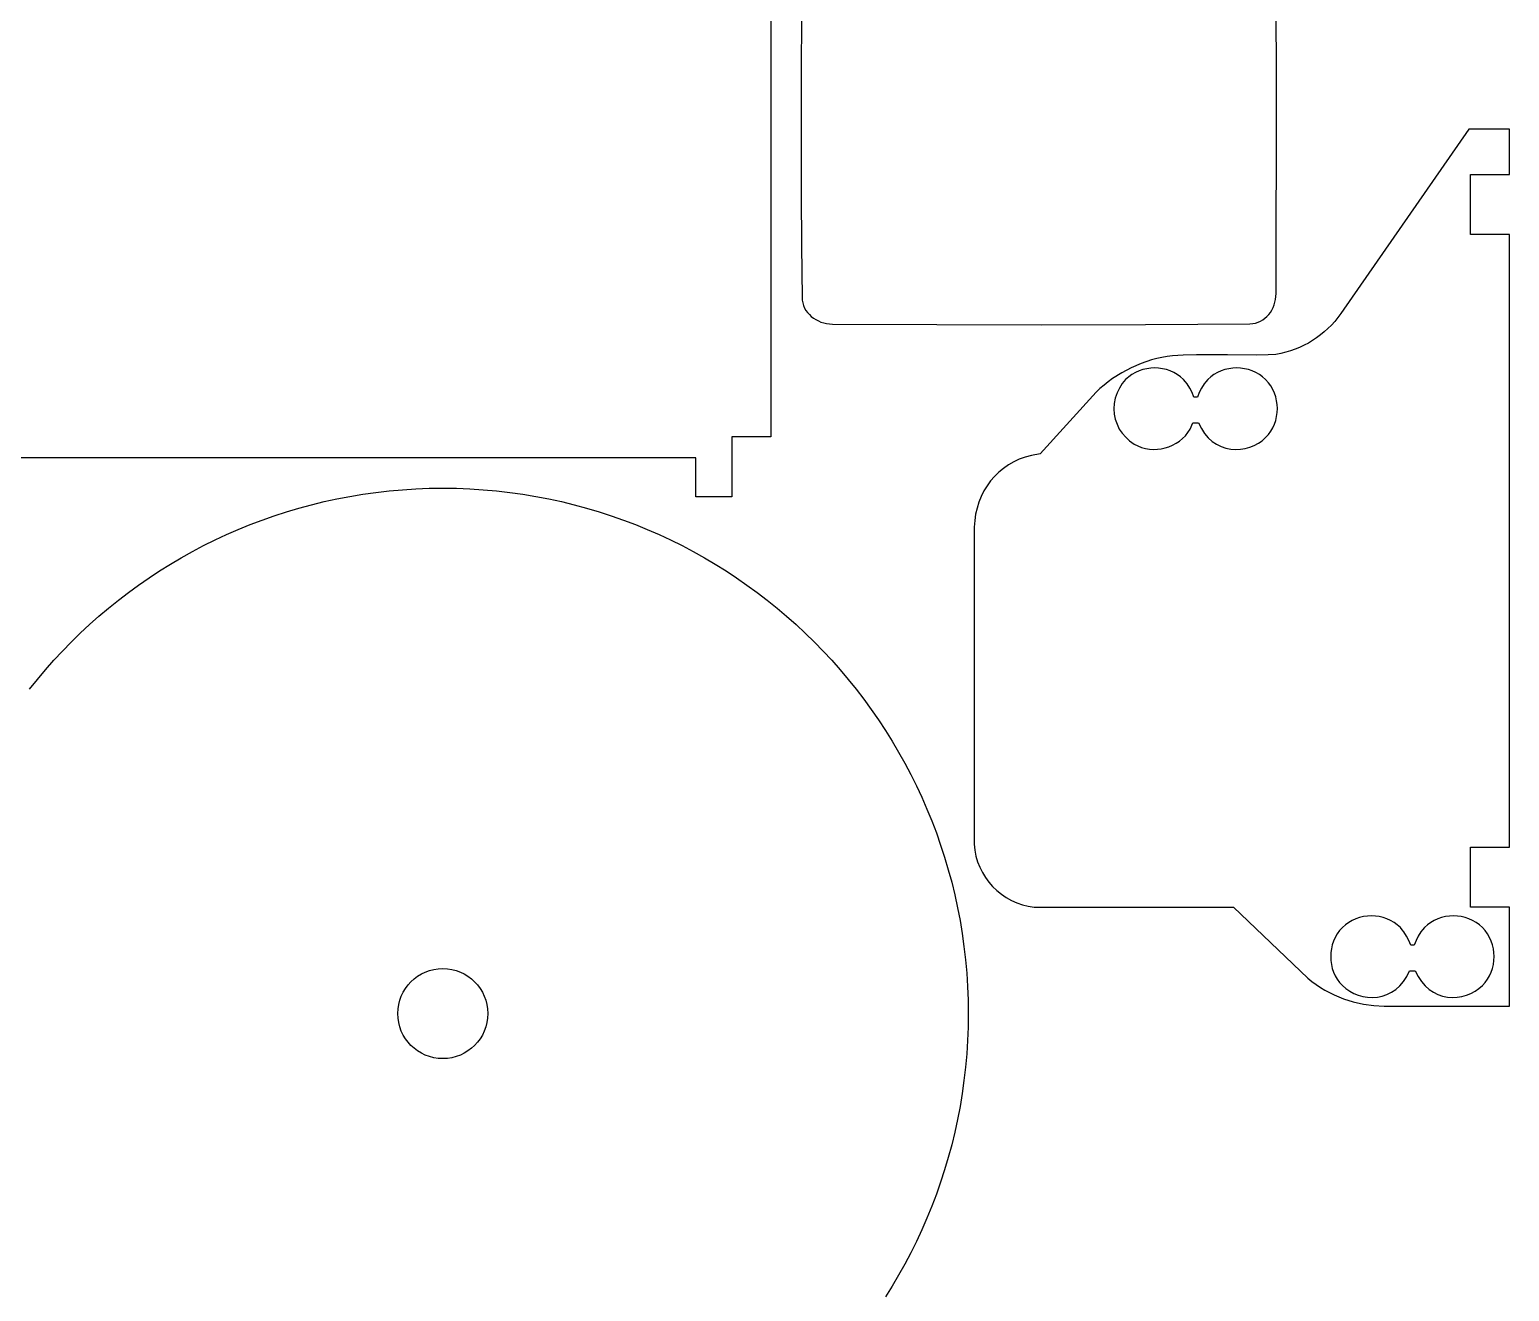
# Model space of a CAD drawing. Extents: x 443 to 1024, y 36 to 674.
# Drawn here: x 633.7 to 732.3, y 368.7 to 452.8 of the extents above; entities that cross this region are included whole.
import ezdxf

# ---------------------------------------------------------------- set-up
doc = ezdxf.new("R2010")
doc.units = 0
doc.layers.get('0').update_dxf_attribs({"linetype": 'CONTINUOUS'})

msp = doc.modelspace()

# ---------------------------------------------------------------- linework, layer by layer
at = {"color": 4}
for p, q in [((683.072952, 466.429436), (683.072952, 425.632536)), ((685.12255, 462.456363), (685.075838, 448.691613)), ((716.739025, 448.967001), (716.7288, 455.858484)), ((685.075838, 448.691613), (685.082571, 441.809323)), ((716.72025, 435.184063), (716.739025, 448.967001)), ((729.567935, 446.141226), (721.042535, 433.857326)), ((732.262135, 446.139926), (729.567935, 446.141226)), ((732.262135, 443.105426), (732.262135, 446.139926)), ((729.662335, 439.105826), (729.662335, 443.105426)), ((729.662335, 443.105426), (732.262135, 443.105426)), ((685.082571, 441.809323), (685.104119, 438.368322)), ((732.262135, 439.105826), (729.662335, 439.105826)), ((732.262135, 398.308926), (732.262135, 439.105826)), ((685.104119, 438.368322), (685.14185, 434.927463)), ((685.14185, 434.927463), (685.155195, 434.738922)), ((685.155195, 434.738922), (685.189214, 434.557495)), ((716.645985, 434.606044), (716.686477, 434.793952)), ((716.686477, 434.793952), (716.711434, 434.98702)), ((716.711434, 434.98702), (716.72025, 435.184063)), ((685.189214, 434.557495), (685.242702, 434.383875)), ((685.242702, 434.383875), (685.314455, 434.218751)), ((685.314455, 434.218751), (685.403267, 434.062814)), ((685.403267, 434.062814), (685.507934, 433.916756)), ((685.507934, 433.916756), (685.627251, 433.781267)), ((685.627251, 433.781267), (685.760013, 433.657038)), ((716.110663, 433.653137), (716.231663, 433.785263)), ((716.231663, 433.785263), (716.340758, 433.929643)), ((716.340758, 433.929643), (716.437343, 434.085093)), ((716.437343, 434.085093), (716.520812, 434.250432)), ((716.520812, 434.250432), (716.590561, 434.424476)), ((716.590561, 434.424476), (716.645985, 434.606044)), ((721.042535, 433.857326), (720.623693, 433.331482)), ((685.760013, 433.657038), (685.905015, 433.54476)), ((685.905015, 433.54476), (686.061052, 433.445124)), ((686.061052, 433.445124), (686.22692, 433.358819)), ((686.22692, 433.358819), (686.401414, 433.286538)), ((686.401414, 433.286538), (686.583329, 433.228971)), ((686.583329, 433.228971), (686.77146, 433.186809)), ((686.77146, 433.186809), (686.964602, 433.160743)), ((686.964602, 433.160743), (687.16155, 433.151463)), ((687.16155, 433.151463), (701.07165, 433.102188)), ((701.07165, 433.102188), (708.026616, 433.11026)), ((708.026616, 433.11026), (711.503955, 433.13249)), ((711.503955, 433.13249), (714.98115, 433.170663)), ((714.98115, 433.170663), (715.168542, 433.18391)), ((715.168542, 433.18391), (715.348265, 433.217687)), ((715.348265, 433.217687), (715.519714, 433.270811)), ((715.519714, 433.270811), (715.682283, 433.342101)), ((715.682283, 433.342101), (715.835368, 433.430373)), ((715.835368, 433.430373), (715.978363, 433.534446)), ((715.978363, 433.534446), (716.110663, 433.653137)), ((720.167174, 432.853715), (719.925129, 432.633616)), ((720.400075, 433.086438), (720.167174, 432.853715)), ((720.623693, 433.331482), (720.400075, 433.086438)), ((718.868246, 431.88551), (718.582536, 431.733069)), ((719.145498, 432.052088), (718.868246, 431.88551)), ((719.414153, 432.2325), (719.145498, 432.052088)), ((719.674076, 432.426443), (719.414153, 432.2325)), ((719.925129, 432.633616), (719.674076, 432.426443)), ((708.76464, 430.852314), (708.418321, 430.759176)), ((709.113361, 430.930529), (708.76464, 430.852314)), ((709.463716, 430.993456), (709.113361, 430.930529)), ((709.814935, 431.040726), (709.463716, 430.993456)), ((710.520095, 431.088622), (709.814935, 431.040726)), ((711.412987, 431.107152), (710.520095, 431.088622)), ((713.475223, 431.094013), (711.412987, 431.107152)), ((715.428165, 431.077105), (713.475223, 431.094013)), ((716.184439, 431.090925), (715.428165, 431.077105)), ((716.698335, 431.132226), (716.184439, 431.090925)), ((717.031913, 431.193496), (716.698335, 431.132226)), ((717.357857, 431.270718), (717.031913, 431.193496)), ((717.676028, 431.363588), (717.357857, 431.270718)), ((717.98629, 431.471805), (717.676028, 431.363588)), ((718.288505, 431.595066), (717.98629, 431.471805)), ((718.582536, 431.733069), (718.288505, 431.595066)), ((706.433981, 429.907558), (705.826655, 429.520963)), ((707.072473, 430.244751), (706.433981, 429.907558)), ((707.735972, 430.529603), (707.072473, 430.244751)), ((708.418321, 430.759176), (707.735972, 430.529603)), ((704.987574, 428.854873), (704.730135, 428.611326)), ((705.256654, 429.087906), (704.987574, 428.854873)), ((705.536604, 429.310059), (705.256654, 429.087906)), ((705.826655, 429.520963), (705.536604, 429.310059)), ((704.730135, 428.611326), (701.007935, 424.494526)), ((683.072952, 425.632536), (680.473152, 425.632536)), ((680.473152, 425.632536), (680.473152, 424.232836)), ((678.073552, 424.232636), (614.078352, 424.232636)), ((678.073552, 421.632836), (678.073552, 424.232636)), ((680.473152, 424.232836), (680.473152, 424.188536)), ((680.473152, 424.188536), (680.473152, 424.097636)), ((680.473152, 424.097636), (680.473152, 424.005736)), ((680.473152, 424.005736), (680.473152, 423.913136)), ((680.473152, 423.913136), (680.473152, 423.819936)), ((699.24158, 423.970254), (698.889018, 423.768346)), ((699.614475, 424.143449), (699.24158, 423.970254)), ((700.006696, 424.286488), (699.614475, 424.143449)), ((700.417235, 424.397926), (700.006696, 424.286488)), ((701.007935, 424.494526), (700.417235, 424.397926)), ((680.473152, 423.819936), (680.473152, 423.726436)), ((680.473152, 423.726436), (680.473152, 423.632636)), ((680.473152, 423.632636), (680.473152, 423.538936)), ((680.473152, 423.538936), (680.473152, 423.445436)), ((680.473152, 423.445436), (680.473152, 423.352236)), ((680.473152, 423.352236), (680.473152, 423.259636)), ((680.473152, 423.259636), (680.473152, 423.167736)), ((680.473152, 423.167736), (680.473152, 423.076836)), ((680.473152, 423.076836), (680.473152, 422.986936)), ((680.473152, 422.986936), (680.473152, 422.898336)), ((680.473152, 422.898336), (680.473152, 422.811236)), ((697.963404, 423.004784), (697.702248, 422.702463)), ((698.248922, 423.284167), (697.963404, 423.004784)), ((698.557796, 423.539169), (698.248922, 423.284167)), ((698.889018, 423.768346), (698.557796, 423.539169)), ((655.880667, 421.816981), (656.75312, 421.939056)), ((656.75312, 421.939056), (657.63231, 422.039552)), ((657.63231, 422.039552), (658.517963, 422.118194)), ((658.517963, 422.118194), (659.409803, 422.174707)), ((659.409803, 422.174707), (660.307555, 422.208817)), ((660.307555, 422.208817), (661.210945, 422.220247)), ((661.210945, 422.220247), (662.114335, 422.208817)), ((662.114335, 422.208817), (663.012087, 422.174707)), ((663.012087, 422.174707), (663.903927, 422.118194)), ((663.903927, 422.118194), (664.78958, 422.039552)), ((664.78958, 422.039552), (665.66877, 421.939056)), ((665.66877, 421.939056), (666.541223, 421.816981)), ((680.473152, 422.811236), (680.473152, 422.725736)), ((680.473152, 422.725736), (680.473152, 422.642136)), ((680.473152, 422.642136), (680.473152, 422.560536)), ((680.473152, 422.560536), (680.473152, 422.481036)), ((680.473152, 422.481036), (680.473152, 422.404036)), ((680.473152, 422.404036), (680.473152, 422.329536)), ((680.473152, 422.329536), (680.473152, 422.257836)), ((680.473152, 422.257836), (680.473152, 422.188936)), ((680.473152, 422.188936), (680.473152, 422.123236)), ((680.473152, 422.123236), (680.473152, 422.060836)), ((680.473152, 422.060836), (680.473152, 422.001936)), ((680.473152, 422.001936), (680.473152, 421.946636)), ((680.473152, 421.946636), (680.473152, 421.895236)), ((697.257052, 422.034786), (697.075028, 421.672317)), ((697.466461, 422.378649), (697.257052, 422.034786)), ((697.702248, 422.702463), (697.466461, 422.378649)), ((651.629076, 420.89254), (652.463722, 421.118388)), ((652.463722, 421.118388), (653.306478, 421.324031)), ((653.306478, 421.324031), (654.157071, 421.509194)), ((654.157071, 421.509194), (655.015226, 421.673602)), ((655.015226, 421.673602), (655.880667, 421.816981)), ((666.541223, 421.816981), (667.406665, 421.673602)), ((667.406665, 421.673602), (668.264819, 421.509194)), ((668.264819, 421.509194), (669.115412, 421.324031)), ((669.115412, 421.324031), (669.958168, 421.118388)), ((669.958168, 421.118388), (670.792814, 420.89254)), ((678.077152, 421.632836), (678.073552, 421.632836)), ((678.087852, 421.632836), (678.077152, 421.632836)), ((678.105452, 421.632836), (678.087852, 421.632836)), ((678.129652, 421.632836), (678.105452, 421.632836)), ((678.160352, 421.632836), (678.129652, 421.632836)), ((678.197152, 421.632836), (678.160352, 421.632836)), ((678.239852, 421.632836), (678.197152, 421.632836)), ((678.288352, 421.632836), (678.239852, 421.632836)), ((678.342352, 421.632836), (678.288352, 421.632836)), ((678.401552, 421.632836), (678.342352, 421.632836)), ((678.465852, 421.632836), (678.401552, 421.632836)), ((678.534952, 421.632836), (678.465852, 421.632836)), ((678.608552, 421.632836), (678.534952, 421.632836)), ((678.686552, 421.632836), (678.608552, 421.632836)), ((678.768752, 421.632836), (678.686552, 421.632836)), ((678.854752, 421.632836), (678.768752, 421.632836)), ((678.944452, 421.632836), (678.854752, 421.632836)), ((679.037552, 421.632836), (678.944452, 421.632836)), ((679.133852, 421.632836), (679.037552, 421.632836)), ((679.233152, 421.632836), (679.133852, 421.632836)), ((679.335152, 421.632836), (679.233152, 421.632836)), ((679.439752, 421.632836), (679.335152, 421.632836)), ((679.546552, 421.632836), (679.439752, 421.632836)), ((679.655452, 421.632836), (679.546552, 421.632836)), ((679.766152, 421.632836), (679.655452, 421.632836)), ((679.878552, 421.632836), (679.766152, 421.632836)), ((679.992252, 421.632836), (679.878552, 421.632836)), ((680.107052, 421.632836), (679.992252, 421.632836)), ((680.222852, 421.632836), (680.107052, 421.632836)), ((680.339252, 421.632836), (680.222852, 421.632836)), ((680.456252, 421.632836), (680.339252, 421.632836)), ((680.473152, 421.632836), (680.456252, 421.632836)), ((680.473152, 421.895236), (680.473152, 421.847836)), ((680.473152, 421.847836), (680.473152, 421.804736)), ((680.473152, 421.804736), (680.473152, 421.765936)), ((680.473152, 421.765936), (680.473152, 421.731736)), ((680.473152, 421.731736), (680.473152, 421.702236)), ((680.473152, 421.702236), (680.473152, 421.677736)), ((680.473152, 421.677736), (680.473152, 421.658336)), ((680.473152, 421.658336), (680.473152, 421.644336)), ((680.473152, 421.644336), (680.473152, 421.635736)), ((680.473152, 421.635736), (680.473152, 421.632836)), ((696.921396, 421.292686), (696.797163, 420.897338)), ((697.075028, 421.672317), (696.921396, 421.292686)), ((648.377106, 419.792598), (649.176557, 420.096517)), ((649.176557, 420.096517), (649.98522, 420.38133)), ((649.98522, 420.38133), (650.802817, 420.646762)), ((650.802817, 420.646762), (651.629076, 420.89254)), ((670.792814, 420.89254), (671.619073, 420.646762)), ((671.619073, 420.646762), (672.436671, 420.38133)), ((672.436671, 420.38133), (673.245333, 420.096517)), ((673.245333, 420.096517), (674.044784, 419.792598)), ((696.640925, 420.065264), (696.610935, 419.631426)), ((696.703337, 420.487716), (696.640925, 420.065264)), ((696.797163, 420.897338), (696.703337, 420.487716)), ((646.036765, 418.768958), (646.806935, 419.128544)), ((646.806935, 419.128544), (647.58714, 419.469849)), ((647.58714, 419.469849), (648.377106, 419.792598)), ((674.044784, 419.792598), (674.83475, 419.469849)), ((674.83475, 419.469849), (675.614955, 419.128544)), ((675.614955, 419.128544), (676.385125, 418.768958)), ((696.610935, 419.631426), (696.610935, 398.509426)), ((643.789215, 417.583265), (644.52763, 417.996044)), ((644.52763, 417.996044), (645.276905, 418.391367)), ((645.276905, 418.391367), (646.036765, 418.768958)), ((676.385125, 418.768958), (677.144985, 418.391367)), ((677.144985, 418.391367), (677.89426, 417.996044)), ((677.89426, 417.996044), (678.632675, 417.583265)), ((642.346064, 416.706437), (643.061935, 417.153304)), ((643.061935, 417.153304), (643.789215, 417.583265)), ((678.632675, 417.583265), (679.359955, 417.153304)), ((679.359955, 417.153304), (680.075826, 416.706437)), ((640.949651, 415.763082), (641.641878, 416.242938)), ((641.641878, 416.242938), (642.346064, 416.706437)), ((680.075826, 416.706437), (680.780012, 416.242938)), ((680.780012, 416.242938), (681.47224, 415.763082)), ((639.602173, 414.755399), (640.269658, 415.267144)), ((640.269658, 415.267144), (640.949651, 415.763082)), ((681.47224, 415.763082), (682.152233, 415.267144)), ((682.152233, 415.267144), (682.819717, 414.755399)), ((638.305832, 413.685586), (638.947473, 414.228121)), ((638.947473, 414.228121), (639.602173, 414.755399)), ((682.819717, 414.755399), (683.474417, 414.228121)), ((683.474417, 414.228121), (684.116058, 413.685586)), ((637.062824, 412.555843), (637.677524, 413.128069)), ((637.677524, 413.128069), (638.305832, 413.685586)), ((684.116058, 413.685586), (684.744366, 413.128069)), ((684.744366, 413.128069), (685.359066, 412.555843)), ((636.462008, 411.969185), (637.062824, 412.555843)), ((685.359066, 412.555843), (685.959883, 411.969185)), ((635.303124, 410.753669), (635.875349, 411.368368)), ((635.875349, 411.368368), (636.462008, 411.969185)), ((685.959883, 411.969185), (686.546541, 411.368368)), ((686.546541, 411.368368), (687.118766, 410.753669)), ((634.203071, 409.483719), (634.745606, 410.125361)), ((634.745606, 410.125361), (635.303124, 410.753669)), ((687.118766, 410.753669), (687.676284, 410.125361)), ((687.676284, 410.125361), (688.218819, 409.483719)), ((633.675794, 408.829019), (634.203071, 409.483719)), ((688.218819, 409.483719), (688.746096, 408.829019)), ((688.746096, 408.829019), (689.257842, 408.161535)), ((689.257842, 408.161535), (689.75378, 407.481542)), ((689.75378, 407.481542), (690.233635, 406.789315)), ((690.233635, 406.789315), (690.697134, 406.085128)), ((690.697134, 406.085128), (691.144002, 405.369258)), ((691.144002, 405.369258), (691.573962, 404.641977)), ((691.573962, 404.641977), (691.986742, 403.903562)), ((691.986742, 403.903562), (692.382064, 403.154287)), ((692.382064, 403.154287), (692.759656, 402.394427)), ((692.759656, 402.394427), (693.119242, 401.624257)), ((693.119242, 401.624257), (693.460547, 400.844052)), ((693.460547, 400.844052), (693.783296, 400.054086)), ((693.783296, 400.054086), (694.087214, 399.254635)), ((694.087214, 399.254635), (694.372027, 398.445973)), ((694.372027, 398.445973), (694.63746, 397.628375)), ((696.610935, 398.509426), (696.651871, 398.104024)), ((729.662335, 394.314226), (729.662335, 398.308926)), ((729.662335, 398.308926), (732.262135, 398.308926)), ((694.63746, 397.628375), (694.883238, 396.802116)), ((696.651871, 398.104024), (696.728193, 397.710151)), ((696.728193, 397.710151), (696.838291, 397.329427)), ((696.838291, 397.329427), (696.980555, 396.963474)), ((694.883238, 396.802116), (695.109085, 395.967471)), ((696.980555, 396.963474), (697.153376, 396.613912)), ((697.153376, 396.613912), (697.355142, 396.282363)), ((697.355142, 396.282363), (697.584244, 395.970448)), ((695.109085, 395.967471), (695.314728, 395.124714)), ((697.584244, 395.970448), (697.839073, 395.679788)), ((697.839073, 395.679788), (698.118017, 395.412004)), ((698.118017, 395.412004), (698.419467, 395.168718)), ((695.314728, 395.124714), (695.499891, 394.274121)), ((698.419467, 395.168718), (698.741814, 394.951549)), ((698.741814, 394.951549), (699.083446, 394.762121)), ((699.083446, 394.762121), (699.442754, 394.602053)), ((699.442754, 394.602053), (699.818129, 394.472967)), ((699.818129, 394.472967), (700.207959, 394.376484)), ((700.207959, 394.376484), (700.610635, 394.314226)), ((700.610635, 394.314226), (713.881935, 394.314226)), ((713.881935, 394.314226), (718.829135, 389.587126)), ((732.262135, 394.314226), (729.662335, 394.314226)), ((732.262135, 387.714726), (732.262135, 394.314226)), ((695.499891, 394.274121), (695.6643, 393.415967)), ((695.6643, 393.415967), (695.807679, 392.550526)), ((695.807679, 392.550526), (695.929754, 391.678072)), ((695.929754, 391.678072), (696.03025, 390.798882)), ((696.03025, 390.798882), (696.108892, 389.91323)), ((696.108892, 389.91323), (696.165405, 389.02139)), ((718.829135, 389.587126), (719.106405, 389.362183)), ((696.165405, 389.02139), (696.199514, 388.123637)), ((719.106405, 389.362183), (719.389965, 389.152624)), ((719.389965, 389.152624), (719.67965, 388.958236)), ((719.67965, 388.958236), (719.975293, 388.778807)), ((719.975293, 388.778807), (720.276728, 388.614122)), ((720.276728, 388.614122), (720.583789, 388.463968)), ((720.583789, 388.463968), (720.896309, 388.328132)), ((696.199514, 388.123637), (696.210945, 387.220247)), ((720.896309, 388.328132), (721.214123, 388.206401)), ((721.214123, 388.206401), (721.864964, 388.004399)), ((721.864964, 388.004399), (722.534983, 387.856257)), ((722.534983, 387.856257), (723.22285, 387.760268)), ((723.22285, 387.760268), (723.927235, 387.714726)), ((723.927235, 387.714726), (732.262135, 387.714726)), ((696.210945, 387.220247), (696.199514, 386.316857)), ((696.199514, 386.316857), (696.165405, 385.419105)), ((696.108892, 384.527265), (696.03025, 383.641613)), ((696.165405, 385.419105), (696.108892, 384.527265)), ((696.03025, 383.641613), (695.929754, 382.762422)), ((695.929754, 382.762422), (695.807679, 381.889969)), ((695.807679, 381.889969), (695.6643, 381.024528)), ((695.6643, 381.024528), (695.499891, 380.166373)), ((695.499891, 380.166373), (695.314728, 379.31578)), ((695.314728, 379.31578), (695.109085, 378.473024)), ((694.883238, 377.638379), (694.63746, 376.81212)), ((695.109085, 378.473024), (694.883238, 377.638379)), ((694.63746, 376.81212), (694.372027, 375.994522)), ((694.372027, 375.994522), (694.087214, 375.18586)), ((694.087214, 375.18586), (693.783296, 374.386408)), ((693.783296, 374.386408), (693.460547, 373.596443)), ((693.119242, 372.816237), (692.759656, 372.046067)), ((693.460547, 373.596443), (693.119242, 372.816237)), ((692.759656, 372.046067), (692.382064, 371.286207)), ((692.382064, 371.286207), (691.986742, 370.536933)), ((691.573962, 369.798518), (691.144002, 369.071237)), ((691.986742, 370.536933), (691.573962, 369.798518)), ((691.144002, 369.071237), (690.697134, 368.355366))]:
    msp.add_line(p, q, dxfattribs=at)
at = {"color": 7}
for p, q in [((707.351531, 429.922924), (707.119957, 429.789119)), ((707.594085, 430.032401), (707.351531, 429.922924)), ((707.845424, 430.117549), (707.594085, 430.032401)), ((708.103351, 430.178369), (707.845424, 430.117549)), ((708.36567, 430.214861), (708.103351, 430.178369)), ((708.630185, 430.227026), (708.36567, 430.214861)), ((708.8947, 430.214861), (708.630185, 430.227026)), ((709.157019, 430.178369), (708.8947, 430.214861)), ((709.414946, 430.117549), (709.157019, 430.178369)), ((709.666285, 430.032401), (709.414946, 430.117549)), ((709.908839, 429.922924), (709.666285, 430.032401)), ((710.140413, 429.789119), (709.908839, 429.922924)), ((712.815002, 429.92285), (712.583432, 429.789062)), ((713.057557, 430.032316), (712.815002, 429.92285)), ((713.3089, 430.11746), (713.057557, 430.032316)), ((713.566833, 430.178281), (713.3089, 430.11746)), ((713.829161, 430.214778), (713.566833, 430.178281)), ((714.093685, 430.226951), (713.829161, 430.214778)), ((714.35821, 430.214797), (714.093685, 430.226951)), ((714.620537, 430.178317), (714.35821, 430.214797)), ((714.878471, 430.117509), (714.620537, 430.178317)), ((715.129813, 430.032372), (714.878471, 430.117509)), ((715.372368, 429.922907), (715.129813, 430.032372)), ((715.603938, 429.789111), (715.372368, 429.922907)), ((706.278733, 428.886127), (706.124583, 428.561897)), ((706.470719, 429.184166), (706.278733, 428.886127)), ((706.698535, 429.448526), (706.470719, 429.184166)), ((706.90156, 429.630986), (706.698535, 429.448526)), ((707.119957, 429.789119), (706.90156, 429.630986)), ((710.35881, 429.630986), (710.140413, 429.789119)), ((710.561835, 429.448526), (710.35881, 429.630986)), ((710.687957, 429.311413), (710.561835, 429.448526)), ((710.797276, 429.170966), (710.687957, 429.311413)), ((710.976185, 428.880901), (710.797276, 429.170966)), ((711.119919, 428.579997), (710.976185, 428.880901)), ((711.747685, 428.880901), (711.603951, 428.579997)), ((711.926594, 429.170966), (711.747685, 428.880901)), ((712.035914, 429.311413), (711.926594, 429.170966)), ((712.162035, 429.448526), (712.035914, 429.311413)), ((712.365044, 429.630954), (712.162035, 429.448526)), ((712.583432, 429.789062), (712.365044, 429.630954)), ((715.822326, 429.630984), (715.603938, 429.789111)), ((716.025335, 429.448526), (715.822326, 429.630984)), ((716.207795, 429.245488), (716.025335, 429.448526)), ((716.365925, 429.027087), (716.207795, 429.245488)), ((716.499725, 428.795518), (716.365925, 429.027087)), ((705.937808, 427.864812), (705.909193, 427.50693)), ((706.010273, 428.218963), (705.937808, 427.864812)), ((706.124583, 428.561897), (706.010273, 428.218963)), ((711.249835, 428.269926), (711.119919, 428.579997)), ((711.474035, 428.269926), (711.249835, 428.269926)), ((711.603951, 428.579997), (711.474035, 428.269926)), ((716.609196, 428.552976), (716.499725, 428.795518)), ((716.694338, 428.301653), (716.609196, 428.552976)), ((716.755152, 428.043745), (716.694338, 428.301653)), ((716.791639, 427.781446), (716.755152, 428.043745)), ((705.909193, 427.50693), (705.926434, 427.152806)), ((705.926434, 427.152806), (705.991535, 426.809926)), ((716.694314, 426.732227), (716.755135, 426.990147)), ((716.755135, 426.990147), (716.791629, 427.252453)), ((716.791629, 427.252453), (716.803798, 427.516951)), ((716.803798, 427.516951), (716.791639, 427.781446)), ((705.991535, 426.809926), (706.264435, 426.151026)), ((706.264435, 426.151026), (706.477173, 425.874571)), ((706.477173, 425.874571), (706.700485, 425.610088)), ((710.677022, 425.713044), (710.84705, 425.922279)), ((710.84705, 425.922279), (710.995935, 426.151026)), ((710.995935, 426.151026), (711.169535, 426.570026)), ((711.169535, 426.570026), (711.554435, 426.570026)), ((711.554435, 426.570026), (711.741069, 426.186157)), ((711.741069, 426.186157), (711.958939, 425.852909)), ((716.207779, 425.788299), (716.3659, 426.006729)), ((716.3659, 426.006729), (716.499696, 426.238324)), ((716.499696, 426.238324), (716.609168, 426.480888)), ((716.609168, 426.480888), (716.694314, 426.732227)), ((706.700485, 425.610088), (706.955748, 425.366099)), ((706.955748, 425.366099), (707.10204, 425.254453)), ((707.10204, 425.254453), (707.264335, 425.151126)), ((707.264335, 425.151126), (707.507667, 425.027448)), ((707.507667, 425.027448), (707.759549, 424.93125)), ((707.759549, 424.93125), (708.017861, 424.86196)), ((709.072979, 424.842516), (709.331623, 424.899238)), ((709.331623, 424.899238), (709.583969, 424.979455)), ((709.583969, 424.979455), (709.827899, 425.082597)), ((709.827899, 425.082597), (710.061289, 425.208096)), ((710.061289, 425.208096), (710.282021, 425.355383)), ((710.282021, 425.355383), (710.487972, 425.523889)), ((710.487972, 425.523889), (710.677022, 425.713044)), ((711.958939, 425.852909), (712.204003, 425.568643)), ((712.204003, 425.568643), (712.472219, 425.331721)), ((712.472219, 425.331721), (712.759545, 425.140505)), ((712.759545, 425.140505), (713.061939, 424.993357)), ((713.061939, 424.993357), (713.375358, 424.888639)), ((713.375358, 424.888639), (713.69576, 424.824713)), ((714.658448, 424.861303), (714.966363, 424.944161)), ((714.966363, 424.944161), (715.261052, 425.059621)), ((715.261052, 425.059621), (715.538471, 425.206044)), ((715.538471, 425.206044), (715.79458, 425.381792)), ((715.79458, 425.381792), (716.025335, 425.585226)), ((716.025335, 425.585226), (716.207779, 425.788299)), ((708.017861, 424.86196), (708.28048, 424.819011)), ((708.28048, 424.819011), (708.545287, 424.801834)), ((708.545287, 424.801834), (708.810161, 424.809859)), ((708.810161, 424.809859), (709.072979, 424.842516)), ((713.69576, 424.824713), (714.019104, 424.79994)), ((714.019104, 424.79994), (714.341347, 424.812683)), ((714.341347, 424.812683), (714.658448, 424.861303)), ((721.788231, 393.420424), (721.556657, 393.286619)), ((722.030785, 393.529901), (721.788231, 393.420424)), ((722.282124, 393.615049), (722.030785, 393.529901)), ((722.540051, 393.675869), (722.282124, 393.615049)), ((722.80237, 393.712361), (722.540051, 393.675869)), ((723.066885, 393.724526), (722.80237, 393.712361)), ((723.3314, 393.712361), (723.066885, 393.724526)), ((723.593719, 393.675869), (723.3314, 393.712361)), ((723.851646, 393.615049), (723.593719, 393.675869)), ((724.102985, 393.529901), (723.851646, 393.615049)), ((724.345539, 393.420424), (724.102985, 393.529901)), ((724.577113, 393.286619), (724.345539, 393.420424)), ((727.251822, 393.420424), (727.020253, 393.286619)), ((727.494369, 393.529901), (727.251822, 393.420424)), ((727.745701, 393.615049), (727.494369, 393.529901)), ((728.003619, 393.675869), (727.745701, 393.615049)), ((728.265929, 393.712361), (728.003619, 393.675869)), ((728.530435, 393.724526), (728.265929, 393.712361)), ((728.794941, 393.712361), (728.530435, 393.724526)), ((729.057251, 393.675869), (728.794941, 393.712361)), ((729.31517, 393.615049), (729.057251, 393.675869)), ((729.566501, 393.529901), (729.31517, 393.615049)), ((729.809049, 393.420424), (729.566501, 393.529901)), ((730.040617, 393.286619), (729.809049, 393.420424)), ((720.794674, 392.524636), (720.660882, 392.293076)), ((720.952792, 392.743019), (720.794674, 392.524636)), ((721.135235, 392.946026), (720.952792, 392.743019)), ((721.33826, 393.128486), (721.135235, 392.946026)), ((721.556657, 393.286619), (721.33826, 393.128486)), ((724.79551, 393.128486), (724.577113, 393.286619)), ((724.998535, 392.946026), (724.79551, 393.128486)), ((725.124739, 392.80884), (724.998535, 392.946026)), ((725.234088, 392.668382), (725.124739, 392.80884)), ((725.41296, 392.378401), (725.234088, 392.668382)), ((725.556619, 392.077582), (725.41296, 392.378401)), ((726.18441, 392.378401), (726.040751, 392.077582)), ((726.363282, 392.668382), (726.18441, 392.378401)), ((726.472632, 392.80884), (726.363282, 392.668382)), ((726.598835, 392.946026), (726.472632, 392.80884)), ((726.801859, 393.128486), (726.598835, 392.946026)), ((727.020253, 393.286619), (726.801859, 393.128486)), ((730.259012, 393.128486), (730.040617, 393.286619)), ((730.462035, 392.946026), (730.259012, 393.128486)), ((730.644496, 392.743003), (730.462035, 392.946026)), ((730.802629, 392.524612), (730.644496, 392.743003)), ((730.936433, 392.293047), (730.802629, 392.524612)), ((720.405462, 391.54128), (720.368973, 391.278965)), ((720.466276, 391.799201), (720.405462, 391.54128)), ((720.551416, 392.050532), (720.466276, 391.799201)), ((720.660882, 392.293076), (720.551416, 392.050532)), ((725.686535, 391.767426), (725.556619, 392.077582)), ((725.910835, 391.767426), (725.686535, 391.767426)), ((726.040751, 392.077582), (725.910835, 391.767426)), ((731.04591, 392.050504), (730.936433, 392.293047)), ((731.131058, 391.799177), (731.04591, 392.050504)), ((731.191879, 391.541263), (731.131058, 391.799177)), ((731.228371, 391.278955), (731.191879, 391.541263)), ((720.368973, 391.278965), (720.35681, 391.014451)), ((720.35681, 391.014451), (720.368973, 390.749934)), ((720.368973, 390.749934), (720.405462, 390.487611)), ((720.405462, 390.487611), (720.466276, 390.229679)), ((731.131058, 390.229703), (731.191879, 390.487629)), ((731.191879, 390.487629), (731.228371, 390.749943)), ((731.240535, 391.014451), (731.228371, 391.278955)), ((731.228371, 390.749943), (731.240535, 391.014451)), ((659.089608, 389.341585), (659.302647, 389.535208)), ((659.302647, 389.535208), (659.533596, 389.707907)), ((659.533596, 389.707907), (659.780947, 389.858173)), ((659.780947, 389.858173), (660.04319, 389.984499)), ((660.04319, 389.984499), (660.31882, 390.085377)), ((660.31882, 390.085377), (660.606327, 390.1593)), ((660.606327, 390.1593), (660.904205, 390.204759)), ((660.904205, 390.204759), (661.210945, 390.220247)), ((661.210945, 390.220247), (661.517685, 390.204759)), ((661.517685, 390.204759), (661.815563, 390.1593)), ((661.815563, 390.1593), (662.10307, 390.085377)), ((662.10307, 390.085377), (662.3787, 389.984499)), ((662.3787, 389.984499), (662.640943, 389.858173)), ((662.640943, 389.858173), (662.888294, 389.707907)), ((662.888294, 389.707907), (663.119243, 389.535208)), ((663.119243, 389.535208), (663.332283, 389.341585)), ((720.466276, 390.229679), (720.551416, 389.978332)), ((720.551416, 389.978332), (720.660882, 389.735767)), ((720.660882, 389.735767), (720.794674, 389.50418)), ((720.794674, 389.50418), (720.952792, 389.285768)), ((725.201784, 389.350556), (725.419624, 389.683749)), ((725.419624, 389.683749), (725.606235, 390.067526)), ((725.606235, 390.067526), (725.991135, 390.067526)), ((725.991135, 390.067526), (726.177744, 389.683748)), ((726.177744, 389.683748), (726.395578, 389.350552)), ((730.644496, 389.285783), (730.802629, 389.504205)), ((730.802629, 389.504205), (730.936433, 389.735796)), ((730.936433, 389.735796), (731.04591, 389.97836)), ((731.04591, 389.97836), (731.131058, 390.229703)), ((658.446693, 388.388002), (658.57302, 388.650246)), ((658.57302, 388.650246), (658.723286, 388.897596)), ((658.723286, 388.897596), (658.895984, 389.128545)), ((658.895984, 389.128545), (659.089608, 389.341585)), ((663.332283, 389.341585), (663.525906, 389.128545)), ((663.525906, 389.128545), (663.698604, 388.897596)), ((663.698604, 388.897596), (663.84887, 388.650246)), ((663.84887, 388.650246), (663.975197, 388.388002)), ((720.952792, 389.285768), (721.135235, 389.082726)), ((721.135235, 389.082726), (721.366108, 388.879199)), ((721.366108, 388.879199), (721.622308, 388.703396)), ((721.622308, 388.703396), (721.899796, 388.55695)), ((721.899796, 388.55695), (722.194532, 388.441493)), ((722.194532, 388.441493), (722.502476, 388.358658)), ((723.785539, 388.386195), (724.098928, 388.490963)), ((724.098928, 388.490963), (724.401287, 388.63815)), ((724.401287, 388.63815), (724.688576, 388.82939)), ((724.688576, 388.82939), (724.956755, 389.066314)), ((724.956755, 389.066314), (725.201784, 389.350556)), ((726.395578, 389.350552), (726.640598, 389.066305)), ((726.640598, 389.066305), (726.908765, 388.829376)), ((726.908765, 388.829376), (727.19604, 388.63813)), ((727.19604, 388.63813), (727.498384, 388.490936)), ((727.498384, 388.490936), (727.811758, 388.386162)), ((729.094773, 388.358613), (729.402712, 388.441451)), ((729.402712, 388.441451), (729.697446, 388.556913)), ((729.697446, 388.556913), (729.974938, 388.703368)), ((729.974938, 388.703368), (730.231147, 388.879183)), ((730.231147, 388.879183), (730.462035, 389.082726)), ((730.462035, 389.082726), (730.644496, 389.285783)), ((658.210945, 387.220247), (658.226433, 387.526987)), ((658.226433, 387.526987), (658.271893, 387.824865)), ((658.271893, 387.824865), (658.345815, 388.112373)), ((658.345815, 388.112373), (658.446693, 388.388002)), ((663.975197, 388.388002), (664.076075, 388.112373)), ((664.076075, 388.112373), (664.149998, 387.824865)), ((664.149998, 387.824865), (664.195457, 387.526987)), ((664.195457, 387.526987), (664.210945, 387.220247)), ((722.502476, 388.358658), (722.819589, 388.310077)), ((722.819589, 388.310077), (723.14183, 388.297385)), ((723.14183, 388.297385), (723.46516, 388.322213)), ((723.46516, 388.322213), (723.785539, 388.386195)), ((727.811758, 388.386162), (728.132123, 388.322176)), ((728.132123, 388.322176), (728.455439, 388.297343)), ((728.455439, 388.297343), (728.777669, 388.310033)), ((728.777669, 388.310033), (729.094773, 388.358613)), ((658.226433, 386.913507), (658.210945, 387.220247)), ((658.271893, 386.61563), (658.226433, 386.913507)), ((658.345815, 386.328122), (658.271893, 386.61563)), ((664.149998, 386.61563), (664.076075, 386.328122)), ((664.195457, 386.913507), (664.149998, 386.61563)), ((664.210945, 387.220247), (664.195457, 386.913507)), ((658.446693, 386.052493), (658.345815, 386.328122)), ((658.57302, 385.790249), (658.446693, 386.052493)), ((658.723286, 385.542899), (658.57302, 385.790249)), ((658.895984, 385.31195), (658.723286, 385.542899)), ((663.698604, 385.542899), (663.525906, 385.31195)), ((663.84887, 385.790249), (663.698604, 385.542899)), ((663.975197, 386.052493), (663.84887, 385.790249)), ((664.076075, 386.328122), (663.975197, 386.052493)), ((659.089608, 385.09891), (658.895984, 385.31195)), ((659.302647, 384.905287), (659.089608, 385.09891)), ((659.533596, 384.732588), (659.302647, 384.905287)), ((659.780947, 384.582322), (659.533596, 384.732588)), ((660.04319, 384.455996), (659.780947, 384.582322)), ((660.31882, 384.355118), (660.04319, 384.455996)), ((662.3787, 384.455996), (662.10307, 384.355118)), ((662.640943, 384.582322), (662.3787, 384.455996)), ((662.888294, 384.732588), (662.640943, 384.582322)), ((663.119243, 384.905287), (662.888294, 384.732588)), ((663.332283, 385.09891), (663.119243, 384.905287)), ((663.525906, 385.31195), (663.332283, 385.09891)), ((660.606327, 384.281195), (660.31882, 384.355118)), ((660.904205, 384.235736), (660.606327, 384.281195)), ((661.210945, 384.220247), (660.904205, 384.235736)), ((661.517685, 384.235736), (661.210945, 384.220247)), ((661.815563, 384.281195), (661.517685, 384.235736)), ((662.10307, 384.355118), (661.815563, 384.281195))]:
    msp.add_line(p, q, dxfattribs=at)

doc.saveas('drawing.dxf')
